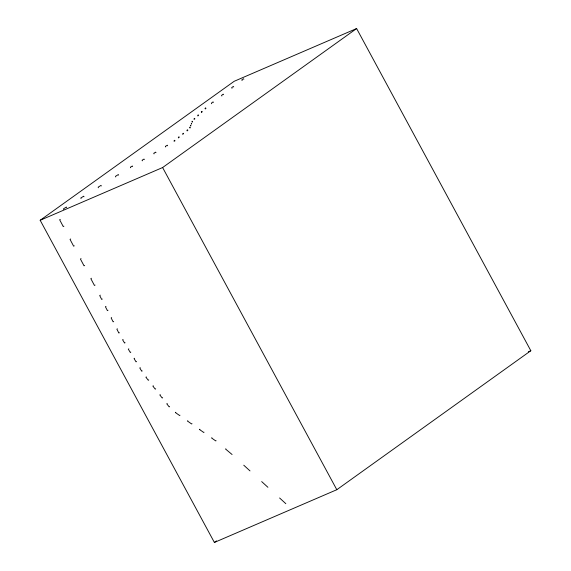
<?xml version="1.0" encoding="UTF-8"?>
<svg xmlns="http://www.w3.org/2000/svg" width="571" height="571" viewBox="0 0 571 571"><rect width="100%" height="100%" fill="white"/><g stroke="black" fill="none" stroke-linecap="round" stroke-linejoin="round"><path stroke-width="0.86" d="M279.597 497.983L285.828 503.686M261.682 481.589L267.913 487.291M243.76 465.201L249.998 470.904M225.845 448.806L225.595 449.07L232.083 454.516M201.32 111.923L201.927 111.345L202.27 111.902M187.823 420.756L187.474 421.048L191.642 423.975L192.013 423.711M175.797 412.262L175.411 412.569L179.579 415.495L179.979 415.217M216.081 440.698L215.774 440.94L211.605 438.007A18.643 8.101 27.8 0 0 211.877 437.729M167.189 403.511L166.782 403.825L169.18 406.887L169.608 406.595M160.244 394.64L159.823 394.961L162.221 398.023L162.656 397.723M153.292 385.768L152.864 386.089L155.269 389.151L155.712 388.851M146.347 376.889L145.905 377.224L148.31 380.286L148.767 379.979M204.047 432.204L203.704 432.454L199.543 429.528M140.238 367.66L139.781 367.995L141.758 371.243L142.222 370.929M134.528 358.253L134.057 358.595L136.034 361.843L136.512 361.529M128.818 348.845L128.332 349.195L130.309 352.443L130.802 352.121M40.177 220.278L234.189 81.289L356.618 28.55L530.823 350.722L336.811 489.711L214.382 542.45L40.177 220.278L162.614 167.539L356.618 28.55M123.108 339.438L122.608 339.795L124.585 343.043L125.092 342.714M214.382 542.45L216.552 540.894M117.405 328.81L116.884 329.174L118.861 333.05L119.389 332.715M111.702 317.59L111.159 317.968L113.137 321.837L113.686 321.494M91.446 278.248L90.839 278.669L94.429 285.45L95.064 285.086M81.061 258.62L80.44 259.041L84.03 265.822L84.672 265.451M70.676 238.985L70.047 239.413L73.638 246.187L74.287 245.815M106.006 306.363L105.428 306.755L107.412 310.631L107.99 310.274M60.29 219.35L59.655 219.778L63.245 226.559L63.902 226.18M100.303 295.143L99.704 295.55L101.681 299.418L102.288 299.047M528.375 351.779L530.823 350.722M243.874 79.226L243.439 78.712L241.761 79.983L242.168 80.525M233.732 86.956L233.311 86.435L231.64 87.713L232.019 88.262M223.582 94.693L223.182 94.165L221.512 95.436L221.876 95.992M213.44 102.423L213.054 101.888L211.384 103.165L211.727 103.729M205.967 108.404L205.617 107.848L205.01 108.426A9.6 3.647 59.7 0 1 205.36 108.982M66.679 207.608L66.343 207.045L63.488 208.829L63.759 209.429M84.001 196.781L83.673 196.217L80.811 198.001L81.082 198.601M198.565 115.406L198.237 114.842L197.63 115.421L197.937 115.999M101.324 185.953L101.003 185.389L98.141 187.174L98.405 187.78M118.64 175.133L118.333 174.562L115.47 176.346L115.727 176.953M194.861 118.911L194.554 118.34L193.94 118.918L194.24 119.503M167.631 145.791L167.324 145.22L165.397 146.362A8.822 8.158 82.6 0 1 165.669 146.954M162.614 167.539L336.811 489.711M155.976 152.721L155.669 152.15L153.742 153.292A8.843 8.165 83.3 0 1 154.013 153.885M144.313 159.652L144.013 159.073L142.086 160.223A8.851 8.172 84.1 0 1 142.35 160.815M132.658 166.582L132.351 166.004L130.431 167.146A8.872 8.18 84.9 0 1 130.695 167.746M187.88 130.345L187.581 129.767L186.874 130.345L187.16 130.93M183.584 133.85L183.284 133.271L182.577 133.85L182.863 134.435M179.287 137.354L178.987 136.776L178.28 137.354L178.566 137.946M174.99 140.859L174.69 140.28L173.984 140.859L174.269 141.451M190.871 125.741L190.571 125.163L190.743 126.077M190.107 127.726L189.815 127.147L189.986 128.061M192.256 122.115L192.084 121.202A9.707 1.156 63.9 0 0 192.384 121.78M191.499 124.1L191.328 123.186A9.707 1.156 64 0 0 191.628 123.764M199.843 429.235A18.094 8.536 27 0 1 199.522 429.513M201.335 111.909A9.543 3.597 61.5 0 1 201.663 112.487"/></g></svg>
